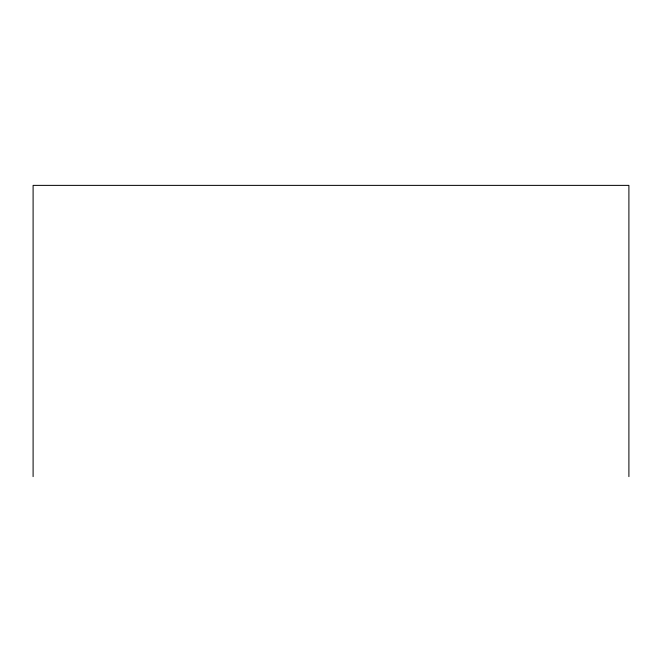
<?xml version="1.0" encoding="UTF-8"?>
<svg xmlns="http://www.w3.org/2000/svg" width="662" height="662" viewBox="0 0 662 662"><rect width="100%" height="100%" fill="white"/><g stroke="black" fill="none" stroke-linecap="round" stroke-linejoin="round"><path stroke-width="0.99" d="M628.9 476.623L628.9 185.377L33.1 185.377L33.1 476.623"/></g></svg>
